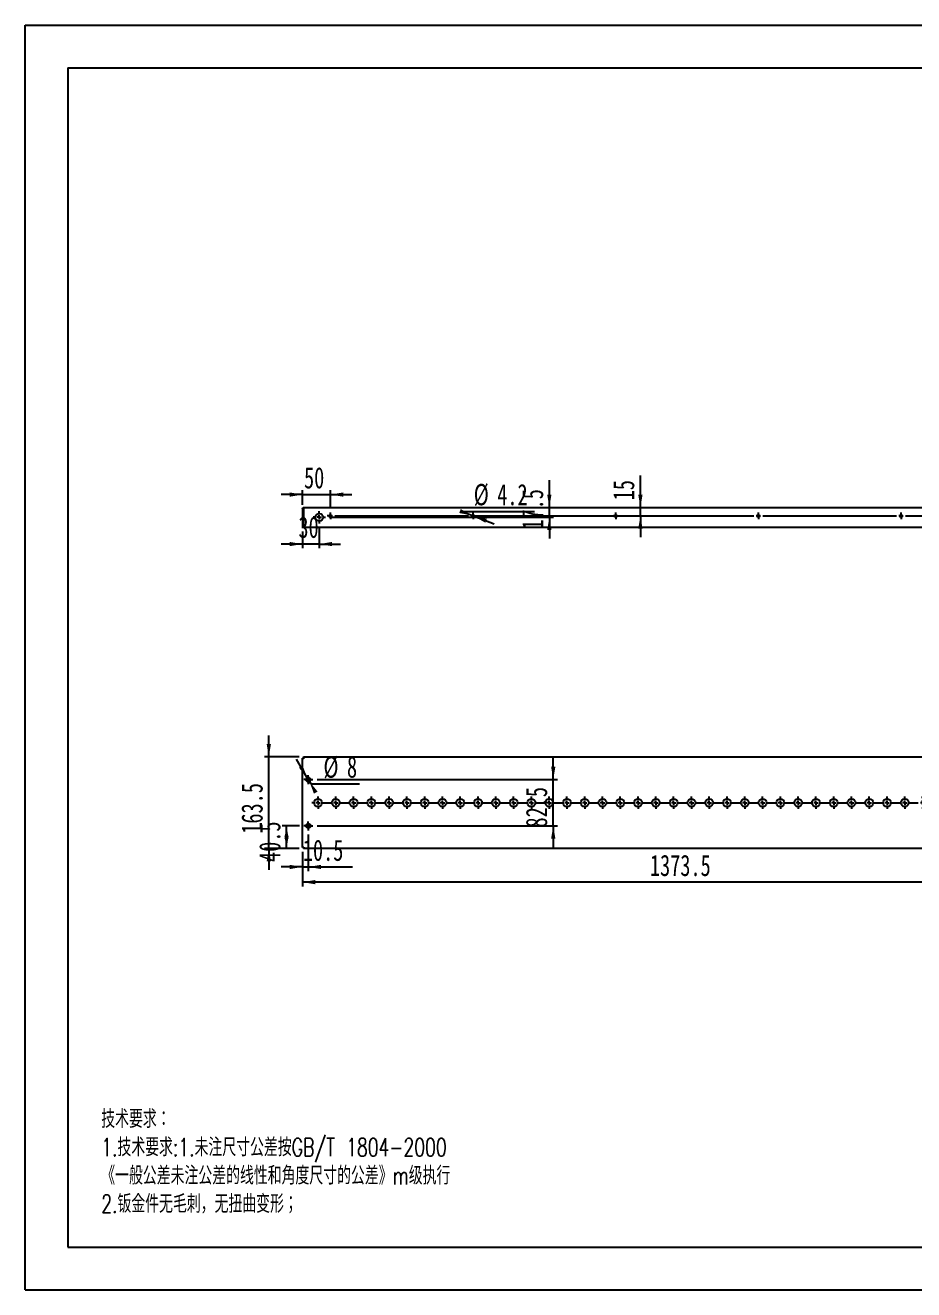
# Model space of a CAD drawing. Extents: x 0 to 3191, y 0 to 2257.
# Drawn here: x 0 to 1586, y 0 to 2257 of the extents above; entities that cross this region are included whole.
import ezdxf

# ---------------------------------------------------------------- set-up
doc = ezdxf.new("R2010")
doc.units = 0
doc.header["$LTSCALE"] = 7.598189
doc.layers.get('0').update_dxf_attribs({"linetype": 'CONTINUOUS'})
doc.layers.add('粗实线', color=7, linetype='CONTINUOUS')
doc.layers.add('细实线', color=7, linetype='CONTINUOUS')
doc.styles.add('SLDTEXTSTYLE0', font='TXT', dxfattribs={"width": 0.7, "bigfont": 'bigfont'})
doc.styles.add('SLDTEXTSTYLE6', font='TXT', dxfattribs={"width": 0.7})
doc.dimstyles.new('SLDDIMSTYLE0', dxfattribs={"dimtxt": 37.990945, "dimasz": 22.794567, "dimexe": 0, "dimexo": 0.0625, "dimgap": 9.497736, "dimtad": 2, "dimdec": 1, "dimrnd": 1e-09, "dimzin": 12, "dimtxsty": 'SLDTEXTSTYLE6', "dimsah": 1, "dimcen": 0.09, "dimazin": 3, "dimtfac": 1, "dimtdec": 1, "dimtofl": 0, "dimtmove": 0, "dimatfit": 3, "dimtolj": 1, "dimtzin": 12})
doc.dimstyles.new('SLDDIMSTYLE1', dxfattribs={"dimtxt": 37.990945, "dimasz": 22.794567, "dimexe": 0, "dimexo": 0.0625, "dimgap": 9.497736, "dimtad": 2, "dimdec": 1, "dimrnd": 1e-09, "dimzin": 12, "dimtxsty": 'SLDTEXTSTYLE6', "dimsah": 1, "dimcen": 0.09, "dimazin": 3, "dimtfac": 1, "dimtdec": 1, "dimtmove": 0, "dimatfit": 3, "dimtolj": 1, "dimtzin": 12})
doc.dimstyles.new('SLDDIMSTYLE2', dxfattribs={"dimtxt": 37.990945, "dimasz": 22.794567, "dimexe": 0, "dimexo": 0.0625, "dimgap": 9.497736, "dimtad": 0, "dimtih": 1, "dimtoh": 1, "dimdec": 1, "dimrnd": 1e-09, "dimzin": 12, "dimtxsty": 'SLDTEXTSTYLE6', "dimsah": 1, "dimcen": 0, "dimazin": 3, "dimtfac": 1, "dimtdec": 1, "dimtmove": 0, "dimatfit": 3, "dimtolj": 1, "dimtzin": 12})

# ---------------------------------------------------------------- blocks, each defined once
blk = doc.blocks.new('SW_NOTE_0')
at = {"layer": '细实线', "color": 0, "attachment_point": 1, "style": 'SLDTEXTSTYLE0'}
for s, insert, char_height in [('技术要求：', (0, 41.5), 32.17), ('1.技术要求:1.未注尺寸公差按GB/T 1804-2000', (0, -9), 32.166), ('《一般公差未注公差的线性和角度尺寸的公差》m级执行', (0, -59.5), 32.166), ('2.钣金件无毛刺，无扭曲变形；', (0, -110), 32.166)]:
    blk.add_mtext(s, dxfattribs=dict(at, insert=insert, char_height=char_height))
blk = doc.blocks.new('_D')
at = {"layer": '细实线'}
for p, q in [((494.8, 781.7), (494.8, 719.8)), ((1868.3, 781.7), (1868.3, 719.8)), ((1868.3, 727.4), (494.8, 727.4))]:
    blk.add_line(p, q, dxfattribs=at)
for points in [[(494.8, 727.4), (517.6, 723.6), (517.6, 731.2)], [(1868.3, 727.4), (1845.5, 731.2), (1845.5, 723.6)]]:
    blk.add_solid(points, dxfattribs=at)
at = {"layer": '细实线', "insert": (1115.3, 776.3), "char_height": 37.99, "attachment_point": 1, "style": 'SLDTEXTSTYLE6'}
blk.add_mtext('1373.5', dxfattribs=at)
blk = doc.blocks.new('_D_1')
at = {"layer": '细实线'}
for p, q in [((434.8, 950.9), (434.8, 988.9)), ((489.2, 950.9), (427.2, 950.9)), ((434.8, 787.4), (434.8, 950.9)), ((489.2, 787.4), (427.2, 787.4)), ((434.8, 787.4), (434.8, 749.4))]:
    blk.add_line(p, q, dxfattribs=at)
for points in [[(434.8, 950.9), (438.6, 973.7), (431, 973.7)], [(434.8, 787.4), (431, 764.6), (438.6, 764.6)]]:
    blk.add_solid(points, dxfattribs=at)
at = {"layer": '细实线', "insert": (385.8, 813.8), "char_height": 37.99, "attachment_point": 1, "rotation": 90, "style": 'SLDTEXTSTYLE6'}
blk.add_mtext('163.5', dxfattribs=at)
blk = doc.blocks.new('_D_5')
at = {"layer": '细实线'}
for p, q in [((942.7, 910.4), (942.7, 948.4)), ((520.9, 910.4), (950.3, 910.4)), ((942.7, 827.9), (942.7, 910.4)), ((520.9, 827.9), (950.3, 827.9)), ((942.7, 827.9), (942.7, 789.9))]:
    blk.add_line(p, q, dxfattribs=at)
for points in [[(942.7, 910.4), (946.5, 933.2), (938.9, 933.2)], [(942.7, 827.9), (938.9, 805.1), (946.5, 805.1)]]:
    blk.add_solid(points, dxfattribs=at)
at = {"layer": '细实线', "insert": (893.7, 824.9), "char_height": 37.99, "attachment_point": 1, "rotation": 90, "style": 'SLDTEXTSTYLE6'}
blk.add_mtext('82.5', dxfattribs=at)
blk = doc.blocks.new('_D_6')
at = {"layer": '细实线'}
for p, q in [((489.7, 827.9), (458.9, 827.9)), ((466.5, 787.4), (466.5, 827.9)), ((489.2, 787.4), (458.9, 787.4))]:
    blk.add_line(p, q, dxfattribs=at)
for points in [[(466.5, 827.9), (462.7, 805.1), (470.3, 805.1)], [(466.5, 787.4), (470.3, 810.2), (462.7, 810.2)]]:
    blk.add_solid(points, dxfattribs=at)
at = {"layer": '细实线', "insert": (417.5, 763.4), "char_height": 37.99, "attachment_point": 1, "rotation": 90, "style": 'SLDTEXTSTYLE6'}
blk.add_mtext('40.5', dxfattribs=at)
blk = doc.blocks.new('_D_7')
at = {"layer": '细实线'}
for p, q in [((505.3, 812.3), (505.3, 746.9)), ((494.8, 781.7), (494.8, 746.9)), ((494.8, 754.5), (456.8, 754.5)), ((494.8, 754.5), (505.3, 754.5)), ((505.3, 754.5), (584, 754.5))]:
    blk.add_line(p, q, dxfattribs=at)
for points in [[(494.8, 754.5), (472, 758.3), (472, 750.7)], [(505.3, 754.5), (528.1, 750.7), (528.1, 758.3)]]:
    blk.add_solid(points, dxfattribs=at)
at = {"layer": '细实线', "insert": (495.6, 803.4), "char_height": 37.99, "attachment_point": 1, "style": 'SLDTEXTSTYLE6'}
blk.add_mtext('10.5', dxfattribs=at)
blk = doc.blocks.new('_D_8')
at = {"layer": '细实线'}
for p, q in [((503.3, 913.8), (484.3, 946.7)), ((503.3, 913.8), (507.3, 906.9)), ((507.3, 906.9), (509.6, 902.9)), ((509.6, 902.9), (596.5, 902.9))]:
    blk.add_line(p, q, dxfattribs=at)
for points in [[(503.3, 913.8), (495.2, 935.5), (488.6, 931.7)], [(507.3, 906.9), (515.4, 885.3), (522, 889.1)]]:
    blk.add_solid(points, dxfattribs=at)
at = {"layer": '细实线', "attachment_point": 1, "style": 'SLDTEXTSTYLE6'}
for s, insert, char_height in [('%%c', (532.4, 951.9), 37.99), ('8', (574.4, 951.9), 38)]:
    blk.add_mtext(s, dxfattribs=dict(at, insert=insert, char_height=char_height))
blk = doc.blocks.new('SW_CENTERMARKSYMBOL_0')
at = {"layer": '细实线', "color": 0}
for p, q in [((-1278, 0), (-1281, 0)), ((-1270, 0), (-1274, 0)), ((-1270, 8), (-1270, 11)), ((-1270, 0), (-1270, 4)), ((-1270, 0), (-1270, -4)), ((-1270, 0), (-1266, 0)), ((-1262, 0), (-1246.25, 0)), ((-1238.25, 0), (-1242.25, 0)), ((-1238.25, 8), (-1238.25, 11)), ((-1238.25, 0), (-1238.25, 4)), ((-1238.25, 0), (-1238.25, -4)), ((-1238.25, 0), (-1234.25, 0)), ((-1230.25, 0), (-1214.5, 0)), ((-1206.5, 0), (-1210.5, 0)), ((-1206.5, 8), (-1206.5, 11)), ((-1206.5, 0), (-1206.5, 4)), ((-1206.5, 0), (-1206.5, -4)), ((-1206.5, 0), (-1202.5, 0)), ((-1198.5, 0), (-1182.75, 0)), ((-1174.75, 0), (-1178.75, 0)), ((-1174.75, 8), (-1174.75, 11)), ((-1174.75, 0), (-1174.75, 4)), ((-1174.75, 0), (-1174.75, -4)), ((-1174.75, 0), (-1170.75, 0)), ((-1166.75, 0), (-1151, 0)), ((-1143, 0), (-1147, 0)), ((-1143, 8), (-1143, 11)), ((-1143, 0), (-1143, 4)), ((-1143, 0), (-1143, -4)), ((-1143, 0), (-1139, 0)), ((-1135, 0), (-1119.25, 0)), ((-1111.25, 0), (-1115.25, 0)), ((-1111.25, 8), (-1111.25, 11)), ((-1111.25, 0), (-1111.25, 4)), ((-1111.25, 0), (-1111.25, -4)), ((-1111.25, 0), (-1107.25, 0)), ((-1103.25, 0), (-1087.5, 0)), ((-1079.5, 0), (-1083.5, 0)), ((-1079.5, 8), (-1079.5, 11)), ((-1079.5, 0), (-1079.5, 4)), ((-1079.5, 0), (-1079.5, -4)), ((-1079.5, 0), (-1075.5, 0)), ((-1071.5, 0), (-1055.75, 0)), ((-1047.75, 0), (-1051.75, 0)), ((-1047.75, 8), (-1047.75, 11)), ((-1047.75, 0), (-1047.75, 4)), ((-1047.75, 0), (-1047.75, -4)), ((-1047.75, 0), (-1043.75, 0)), ((-1039.75, 0), (-1024, 0)), ((-1016, 0), (-1020, 0)), ((-1016, 8), (-1016, 11)), ((-1016, 0), (-1016, 4)), ((-1016, 0), (-1016, -4)), ((-1016, 0), (-1012, 0)), ((-1008, 0), (-992.25, 0)), ((-984.25, 0), (-988.25, 0)), ((-984.25, 8), (-984.25, 11)), ((-984.25, 0), (-984.25, 4)), ((-984.25, 0), (-984.25, -4)), ((-984.25, 0), (-980.25, 0)), ((-976.25, 0), (-960.5, 0)), ((-952.5, 0), (-956.5, 0)), ((-952.5, 8), (-952.5, 11)), ((-952.5, 0), (-952.5, 4)), ((-952.5, 0), (-952.5, -4)), ((-952.5, 0), (-948.5, 0)), ((-944.5, 0), (-928.75, 0)), ((-920.75, 0), (-924.75, 0)), ((-920.75, 8), (-920.75, 11)), ((-920.75, 0), (-920.75, 4)), ((-920.75, 0), (-920.75, -4)), ((-920.75, 0), (-916.75, 0)), ((-912.75, 0), (-897, 0)), ((-889, 0), (-893, 0)), ((-889, 8), (-889, 11)), ((-889, 0), (-889, 4)), ((-889, 0), (-889, -4)), ((-889, 0), (-885, 0)), ((-881, 0), (-865.25, 0)), ((-857.25, 0), (-861.25, 0)), ((-857.25, 8), (-857.25, 11)), ((-857.25, 0), (-857.25, 4)), ((-857.25, 0), (-857.25, -4)), ((-857.25, 0), (-853.25, 0)), ((-849.25, 0), (-833.5, 0)), ((-825.5, 0), (-829.5, 0)), ((-825.5, 8), (-825.5, 11)), ((-825.5, 0), (-825.5, 4)), ((-825.5, 0), (-825.5, -4)), ((-825.5, 0), (-821.5, 0)), ((-817.5, 0), (-801.75, 0)), ((-793.75, 0), (-797.75, 0)), ((-793.75, 8), (-793.75, 11)), ((-793.75, 0), (-793.75, 4)), ((-793.75, 0), (-793.75, -4)), ((-793.75, 0), (-789.75, 0)), ((-785.75, 0), (-770, 0)), ((-762, 0), (-766, 0)), ((-762, 8), (-762, 11)), ((-762, 0), (-762, 4)), ((-762, 0), (-762, -4)), ((-762, 0), (-758, 0)), ((-754, 0), (-738.25, 0)), ((-730.25, 0), (-734.25, 0)), ((-730.25, 8), (-730.25, 11)), ((-730.25, 0), (-730.25, 4)), ((-730.25, 0), (-730.25, -4)), ((-730.25, 0), (-726.25, 0)), ((-722.25, 0), (-706.5, 0)), ((-698.5, 0), (-702.5, 0)), ((-698.5, 8), (-698.5, 11)), ((-698.5, 0), (-698.5, 4)), ((-698.5, 0), (-698.5, -4)), ((-698.5, 0), (-694.5, 0)), ((-690.5, 0), (-674.75, 0)), ((-666.75, 0), (-670.75, 0)), ((-666.75, 8), (-666.75, 11)), ((-666.75, 0), (-666.75, 4)), ((-666.75, 0), (-666.75, -4)), ((-666.75, 0), (-662.75, 0)), ((-658.75, 0), (-643, 0)), ((-635, 0), (-639, 0)), ((-635, 8), (-635, 11)), ((-635, 0), (-635, 4)), ((-635, 0), (-635, -4)), ((-635, 0), (-631, 0)), ((-627, 0), (-611.25, 0)), ((-603.25, 0), (-607.25, 0)), ((-603.25, 8), (-603.25, 11)), ((-603.25, 0), (-603.25, 4)), ((-603.25, 0), (-603.25, -4)), ((-603.25, 0), (-599.25, 0)), ((-595.25, 0), (-579.5, 0)), ((-571.5, 0), (-575.5, 0)), ((-571.5, 8), (-571.5, 11)), ((-571.5, 0), (-571.5, 4)), ((-571.5, 0), (-571.5, -4)), ((-571.5, 0), (-567.5, 0)), ((-563.5, 0), (-547.75, 0)), ((-539.75, 0), (-543.75, 0)), ((-539.75, 8), (-539.75, 11)), ((-539.75, 0), (-539.75, 4)), ((-539.75, 0), (-539.75, -4)), ((-539.75, 0), (-535.75, 0)), ((-531.75, 0), (-516, 0)), ((-508, 0), (-512, 0)), ((-508, 8), (-508, 11)), ((-508, 0), (-508, 4)), ((-508, 0), (-508, -4)), ((-508, 0), (-504, 0)), ((-500, 0), (-484.25, 0)), ((-476.25, 0), (-480.25, 0)), ((-476.25, 8), (-476.25, 11)), ((-476.25, 0), (-476.25, 4)), ((-476.25, 0), (-476.25, -4)), ((-476.25, 0), (-472.25, 0)), ((-468.25, 0), (-452.5, 0)), ((-444.5, 0), (-448.5, 0)), ((-444.5, 8), (-444.5, 11)), ((-444.5, 0), (-444.5, 4)), ((-444.5, 0), (-444.5, -4)), ((-444.5, 0), (-440.5, 0)), ((-436.5, 0), (-420.75, 0)), ((-412.75, 0), (-416.75, 0)), ((-412.75, 8), (-412.75, 11)), ((-412.75, 0), (-412.75, 4)), ((-412.75, 0), (-412.75, -4)), ((-412.75, 0), (-408.75, 0)), ((-404.75, 0), (-389, 0)), ((-381, 0), (-385, 0)), ((-381, 8), (-381, 11)), ((-381, 0), (-381, 4)), ((-381, 0), (-381, -4)), ((-381, 0), (-377, 0)), ((-373, 0), (-357.25, 0)), ((-349.25, 0), (-353.25, 0)), ((-349.25, 8), (-349.25, 11)), ((-349.25, 0), (-349.25, 4)), ((-349.25, 0), (-349.25, -4)), ((-349.25, 0), (-345.25, 0)), ((-341.25, 0), (-325.5, 0)), ((-317.5, 0), (-321.5, 0)), ((-317.5, 8), (-317.5, 11)), ((-317.5, 0), (-317.5, 4)), ((-317.5, 0), (-317.5, -4)), ((-317.5, 0), (-313.5, 0)), ((-309.5, 0), (-293.75, 0)), ((-285.75, 0), (-289.75, 0)), ((-285.75, 8), (-285.75, 11)), ((-285.75, 0), (-285.75, 4)), ((-285.75, 0), (-285.75, -4)), ((-285.75, 0), (-281.75, 0)), ((-277.75, 0), (-262, 0)), ((-254, 0), (-258, 0)), ((-254, 8), (-254, 11)), ((-254, 0), (-254, 4)), ((-254, 0), (-254, -4)), ((-254, 0), (-250, 0)), ((-246, 0), (-230.25, 0)), ((-222.25, 0), (-226.25, 0)), ((-222.25, 8), (-222.25, 11)), ((-222.25, 0), (-222.25, 4)), ((-222.25, 0), (-222.25, -4)), ((-222.25, 0), (-218.25, 0)), ((-214.25, 0), (-198.5, 0)), ((-190.5, 0), (-194.5, 0)), ((-190.5, 8), (-190.5, 11)), ((-190.5, 0), (-190.5, 4)), ((-190.5, 0), (-190.5, -4)), ((-190.5, 0), (-186.5, 0)), ((-182.5, 0), (-166.75, 0)), ((-158.75, 0), (-162.75, 0)), ((-158.75, 8), (-158.75, 11)), ((-158.75, 0), (-158.75, 4)), ((-158.75, 0), (-158.75, -4)), ((-158.75, 0), (-154.75, 0)), ((-150.75, 0), (-135, 0)), ((-127, 0), (-131, 0)), ((-127, 8), (-127, 11)), ((-127, 0), (-127, 4)), ((-127, 0), (-127, -4)), ((-127, 0), (-123, 0)), ((-119, 0), (-103.25, 0)), ((-95.25, 0), (-99.25, 0)), ((-95.25, 8), (-95.25, 11)), ((-95.25, 0), (-95.25, 4)), ((-95.25, 0), (-95.25, -4)), ((-95.25, 0), (-91.25, 0)), ((-87.25, 0), (-71.5, 0)), ((-63.5, 0), (-67.5, 0)), ((-63.5, 8), (-63.5, 11)), ((-63.5, 0), (-63.5, 4)), ((-63.5, 0), (-63.5, -4)), ((-63.5, 0), (-59.5, 0)), ((-55.5, 0), (-39.75, 0)), ((-31.75, 0), (-35.75, 0)), ((-31.75, 8), (-31.75, 11)), ((-31.75, 0), (-31.75, 4)), ((-31.75, 0), (-31.75, -4)), ((-31.75, 0), (-27.75, 0)), ((-23.75, 0), (-8, 0)), ((0, 0), (-4, 0)), ((0, 8), (0, 11)), ((0, 0), (0, 4)), ((0, 0), (0, -4)), ((0, 0), (4, 0)), ((8, 0), (23.75, 0)), ((31.75, 0), (27.75, 0)), ((31.75, 8), (31.75, 11)), ((31.75, 0), (31.75, 4)), ((31.75, 0), (31.75, -4)), ((31.75, 0), (35.75, 0)), ((39.75, 0), (42.75, 0)), ((-1270, -8), (-1270, -11)), ((-1238.25, -8), (-1238.25, -11)), ((-1206.5, -8), (-1206.5, -11)), ((-1174.75, -8), (-1174.75, -11)), ((-1143, -8), (-1143, -11)), ((-1111.25, -8), (-1111.25, -11)), ((-1079.5, -8), (-1079.5, -11)), ((-1047.75, -8), (-1047.75, -11)), ((-1016, -8), (-1016, -11)), ((-984.25, -8), (-984.25, -11)), ((-952.5, -8), (-952.5, -11)), ((-920.75, -8), (-920.75, -11)), ((-889, -8), (-889, -11)), ((-857.25, -8), (-857.25, -11)), ((-825.5, -8), (-825.5, -11)), ((-793.75, -8), (-793.75, -11)), ((-762, -8), (-762, -11)), ((-730.25, -8), (-730.25, -11)), ((-698.5, -8), (-698.5, -11)), ((-666.75, -8), (-666.75, -11)), ((-635, -8), (-635, -11)), ((-603.25, -8), (-603.25, -11)), ((-571.5, -8), (-571.5, -11)), ((-539.75, -8), (-539.75, -11)), ((-508, -8), (-508, -11)), ((-476.25, -8), (-476.25, -11)), ((-444.5, -8), (-444.5, -11)), ((-412.75, -8), (-412.75, -11)), ((-381, -8), (-381, -11)), ((-349.25, -8), (-349.25, -11)), ((-317.5, -8), (-317.5, -11)), ((-285.75, -8), (-285.75, -11)), ((-254, -8), (-254, -11)), ((-222.25, -8), (-222.25, -11)), ((-190.5, -8), (-190.5, -11)), ((-158.75, -8), (-158.75, -11)), ((-127, -8), (-127, -11)), ((-95.25, -8), (-95.25, -11)), ((-63.5, -8), (-63.5, -11)), ((-31.75, -8), (-31.75, -11)), ((0, -8), (0, -11)), ((31.75, -8), (31.75, -11))]:
    blk.add_line(p, q, dxfattribs=at)
blk = doc.blocks.new('SW_CENTERMARKSYMBOL_1')
at = {"layer": '细实线', "color": 0}
for p, q in [((-4, 0), (-8, 0)), ((0, 0), (-4, 0)), ((0, 4), (0, 8)), ((0, 0), (0, 4)), ((0, 0), (0, -4)), ((0, 0), (4, 0)), ((4, 0), (8, 0)), ((0, -4), (0, -8))]:
    blk.add_line(p, q, dxfattribs=at)
blk = doc.blocks.new('SW_CENTERMARKSYMBOL_4')
at = {"layer": '细实线', "color": 0}
for p, q in [((-4, 0), (-8, 0)), ((0, 0), (-4, 0)), ((0, 4), (0, 8)), ((0, 0), (0, 4)), ((0, 0), (0, -4)), ((0, 0), (4, 0)), ((4, 0), (8, 0)), ((0, -4), (0, -8))]:
    blk.add_line(p, q, dxfattribs=at)
blk = doc.blocks.new('_D_13')
at = {"layer": '细实线'}
for p, q in [((494.8, 1401), (494.8, 1426.7)), ((544.8, 1394.8), (544.8, 1426.7)), ((494.8, 1419.1), (456.8, 1419.1)), ((494.8, 1419.1), (544.8, 1419.1)), ((544.8, 1419.1), (582.8, 1419.1))]:
    blk.add_line(p, q, dxfattribs=at)
for points in [[(494.8, 1419.1), (472, 1422.9), (472, 1415.3)], [(544.8, 1419.1), (567.6, 1415.3), (567.6, 1422.9)]]:
    blk.add_solid(points, dxfattribs=at)
at = {"layer": '细实线', "insert": (497.7, 1468.1), "char_height": 37.99, "attachment_point": 1, "style": 'SLDTEXTSTYLE6'}
blk.add_mtext('50', dxfattribs=at)
blk = doc.blocks.new('_D_14')
at = {"layer": '细实线'}
for p, q in [((524.8, 1360), (524.8, 1323.2)), ((494.8, 1353.5), (494.8, 1323.2)), ((494.8, 1330.8), (456.8, 1330.8)), ((524.8, 1330.8), (494.8, 1330.8)), ((524.8, 1330.8), (562.8, 1330.8))]:
    blk.add_line(p, q, dxfattribs=at)
for points in [[(494.8, 1330.8), (472, 1334.6), (472, 1327)], [(524.8, 1330.8), (547.6, 1327), (547.6, 1334.6)]]:
    blk.add_solid(points, dxfattribs=at)
at = {"layer": '细实线', "insert": (487.7, 1379.8), "char_height": 37.99, "attachment_point": 1, "style": 'SLDTEXTSTYLE6'}
blk.add_mtext('30', dxfattribs=at)
blk = doc.blocks.new('_D_15')
at = {"layer": '细实线'}
for p, q in [((1098.3, 1396.1), (1098.3, 1453.1)), ((801, 1381.1), (1105.9, 1381.1)), ((1098.3, 1381.1), (1098.3, 1396.1)), ((1098.3, 1381.1), (1098.3, 1343.1))]:
    blk.add_line(p, q, dxfattribs=at)
for points in [[(1098.3, 1396.1), (1102.1, 1418.9), (1094.5, 1418.9)], [(1098.3, 1381.1), (1094.5, 1358.3), (1102.1, 1358.3)]]:
    blk.add_solid(points, dxfattribs=at)
at = {"layer": '细实线', "insert": (1049.3, 1408.9), "char_height": 37.99, "attachment_point": 1, "rotation": 90, "style": 'SLDTEXTSTYLE6'}
blk.add_mtext('15', dxfattribs=at)
blk = doc.blocks.new('_D_16')
at = {"layer": '细实线'}
for p, q in [((935.7, 1396.1), (935.7, 1444.9)), ((543.4, 1378.6), (943.3, 1378.6)), ((935.7, 1378.6), (935.7, 1396.1)), ((935.7, 1378.6), (935.7, 1340.6))]:
    blk.add_line(p, q, dxfattribs=at)
for points in [[(935.7, 1396.1), (939.5, 1418.9), (931.9, 1418.9)], [(935.7, 1378.6), (931.9, 1355.8), (939.5, 1355.8)]]:
    blk.add_solid(points, dxfattribs=at)
at = {"layer": '细实线', "insert": (886.7, 1356.5), "char_height": 37.99, "attachment_point": 1, "rotation": 90, "style": 'SLDTEXTSTYLE6'}
blk.add_mtext('17.5', dxfattribs=at)
blk = doc.blocks.new('_D_18')
at = {"layer": '细实线'}
for p, q in [((797.6, 1381.8), (777.9, 1389.1)), ((777.9, 1389.1), (909.1, 1389.1)), ((801.5, 1380.3), (797.6, 1381.8)), ((801.5, 1380.3), (837.1, 1367))]:
    blk.add_line(p, q, dxfattribs=at)
for points in [[(797.6, 1381.8), (777.5, 1393.3), (774.9, 1386.2)], [(801.5, 1380.3), (821.5, 1368.8), (824.2, 1375.9)]]:
    blk.add_solid(points, dxfattribs=at)
at = {"layer": '细实线', "char_height": 37.99, "attachment_point": 1, "style": 'SLDTEXTSTYLE6'}
for s, insert in [('%%c', (800.7, 1438.1)), ('4.2', (842.7, 1438.1))]:
    blk.add_mtext(s, dxfattribs=dict(at, insert=insert))
blk = doc.blocks.new('SW_CENTERMARKSYMBOL_7')
at = {"layer": '细实线', "color": 0}
for p, q in [((-8, 0), (-11, 0)), ((0, 0), (-4, 0)), ((0, 8), (0, 11)), ((0, 0), (0, 4)), ((0, 0), (0, -4)), ((0, 0), (4, 0)), ((8, 0), (11, 0)), ((0, -8), (0, -11))]:
    blk.add_line(p, q, dxfattribs=at)
blk = doc.blocks.new('SW_CENTERMARKSYMBOL_9')
at = {"layer": '细实线', "color": 0}
for p, q in [((-258.7, 0), (-260.8, 0)), ((-254.7, 0), (-258.7, 0)), ((-254.7, 4), (-254.7, 6.1)), ((-254.7, 0), (-254.7, 4)), ((-254.7, 0), (-254.7, -4)), ((-254.7, 0), (-250.7, 0)), ((-246.7, 0), (-8, 0)), ((0, 0), (-4, 0)), ((0, 4), (0, 6.1)), ((0, 0), (0, 4)), ((0, 0), (0, -4)), ((0, 0), (4, 0)), ((8, 0), (246.7, 0)), ((254.7, 0), (250.7, 0)), ((254.7, 4), (254.7, 6.1)), ((254.7, 0), (254.7, 4)), ((254.7, 0), (254.7, -4)), ((254.7, 0), (258.7, 0)), ((262.7, 0), (501.4, 0)), ((509.4, 0), (505.4, 0)), ((509.4, 4), (509.4, 6.1)), ((509.4, 0), (509.4, 4)), ((509.4, 0), (509.4, -4)), ((509.4, 0), (513.4, 0)), ((517.4, 0), (756.1, 0)), ((764.1, 0), (760.1, 0)), ((764.1, 4), (764.1, 6.1)), ((764.1, 0), (764.1, 4)), ((764.1, 0), (764.1, -4)), ((764.1, 0), (768.1, 0)), ((772.1, 0), (1010.8, 0)), ((1018.8, 0), (1014.8, 0)), ((1018.8, 4), (1018.8, 6.1)), ((1018.8, 0), (1018.8, 4)), ((1018.8, 0), (1018.8, -4)), ((1018.8, 0), (1022.8, 0)), ((1022.8, 0), (1024.9, 0)), ((-254.7, -4), (-254.7, -6.1)), ((0, -4), (0, -6.1)), ((254.7, -4), (254.7, -6.1)), ((509.4, -4), (509.4, -6.1)), ((764.1, -4), (764.1, -6.1)), ((1018.8, -4), (1018.8, -6.1))]:
    blk.add_line(p, q, dxfattribs=at)

msp = doc.modelspace()

# ---------------------------------------------------------------- linework, layer by layer
at = {"color": 7, "linetype": 'CONTINUOUS'}
for p, q in [((496.73, 1393.41), (494.83, 1393.41)), ((494.83, 1393.41), (494.83, 1361.07)), ((496.73, 1393.41), (496.73, 1361.07)), ((496.8, 1361.07), (496.8, 1393.41)), ((497.49, 1396.07), (1865.67, 1396.07)), ((496.73, 1361.07), (494.83, 1361.07)), ((496.8, 1361.07), (1866.36, 1361.07)), ((496.73, 948.89), (494.83, 948.89)), ((494.83, 789.33), (494.83, 948.89)), ((496.8, 948.96), (496.8, 950.86)), ((496.8, 950.86), (1866.36, 950.86)), ((496.73, 789.33), (494.83, 789.33)), ((496.8, 789.26), (496.8, 787.36)), ((1866.36, 787.36), (496.8, 787.36))]:
    msp.add_line(p, q, dxfattribs=at)
for centre, radius in [((524.83, 1378.57), 7), ((544.83, 1381.07), 2.1), ((799.53, 1381.07), 2.1), ((1054.23, 1381.07), 2.1), ((1308.93, 1381.07), 2.1), ((1563.63, 1381.07), 2.1), ((505.33, 910.36), 4), ((522.68, 869.11), 7), ((554.43, 869.11), 7), ((586.18, 869.11), 7), ((617.93, 869.11), 7), ((649.68, 869.11), 7), ((681.43, 869.11), 7), ((713.18, 869.11), 7), ((744.93, 869.11), 7), ((776.68, 869.11), 7), ((808.43, 869.11), 7), ((840.18, 869.11), 7), ((871.93, 869.11), 7), ((903.68, 869.11), 7), ((935.43, 869.11), 7), ((967.18, 869.11), 7), ((998.93, 869.11), 7), ((1030.68, 869.11), 7), ((1062.43, 869.11), 7), ((1094.18, 869.11), 7), ((1125.93, 869.11), 7), ((1157.68, 869.11), 7), ((1189.43, 869.11), 7), ((1221.18, 869.11), 7), ((1252.93, 869.11), 7), ((1284.68, 869.11), 7), ((1316.43, 869.11), 7), ((1348.18, 869.11), 7), ((1379.93, 869.11), 7), ((1411.68, 869.11), 7), ((1443.43, 869.11), 7), ((1475.18, 869.11), 7), ((1506.93, 869.11), 7), ((1538.68, 869.11), 7), ((1570.43, 869.11), 7), ((505.33, 827.86), 4)]:
    msp.add_circle(centre, radius, dxfattribs=at)
for points, knots in [([(494.83, 1393.41), (494.83, 1393.76), (494.9, 1394.11), (495.16, 1394.75), (495.36, 1395.04), (495.85, 1395.54), (496.15, 1395.73), (496.79, 1396), (497.14, 1396.07), (497.49, 1396.07)], [0, 0, 0, 0, 0.25, 0.25, 0.5, 0.5, 0.75, 0.75, 1, 1, 1, 1]), ([(496.73, 1393.41), (496.74, 1393.51), (496.75, 1393.66), (496.84, 1393.78), (496.87, 1393.82)], [0, 0, 0, 0, 0.6645413, 1, 1, 1, 1]), ([(497.49, 1396.07), (497.43, 1396.07), (497.37, 1396), (497.26, 1395.73), (497.2, 1395.54), (497.09, 1395.04), (497.03, 1394.75), (496.91, 1394.11), (496.86, 1393.76), (496.8, 1393.41)], [0, 0, 0, 0, 0.25, 0.25, 0.5, 0.5, 0.75, 0.75, 1, 1, 1, 1]), ([(497.49, 948.2), (497.14, 948.26), (496.79, 948.32), (496.15, 948.43), (495.85, 948.49), (495.36, 948.6), (495.16, 948.66), (494.9, 948.78), (494.83, 948.83), (494.83, 948.89)], [0, 0, 0, 0, 0.25, 0.25, 0.5, 0.5, 0.75, 0.75, 1, 1, 1, 1]), ([(497.49, 948.2), (497.39, 948.26), (497.29, 948.32), (497.1, 948.43), (497.02, 948.49), (496.88, 948.6), (496.82, 948.66), (496.75, 948.78), (496.73, 948.83), (496.73, 948.89)], [0, 0, 0, 0, 0.25, 0.25, 0.5, 0.5, 0.75, 0.75, 1, 1, 1, 1]), ([(496.8, 950.86), (496.86, 950.86), (496.91, 950.79), (497.03, 950.53), (497.09, 950.33), (497.2, 949.84), (497.26, 949.54), (497.37, 948.9), (497.43, 948.55), (497.49, 948.2)], [0, 0, 0, 0, 0.25, 0.25, 0.5, 0.5, 0.75, 0.75, 1, 1, 1, 1]), ([(496.8, 948.96), (496.86, 948.96), (496.91, 948.94), (497.03, 948.87), (497.09, 948.81), (497.2, 948.67), (497.26, 948.58), (497.37, 948.4), (497.43, 948.3), (497.49, 948.2)], [0, 0, 0, 0, 0.25, 0.25, 0.5, 0.5, 0.75, 0.75, 1, 1, 1, 1]), ([(494.83, 789.33), (494.83, 789.39), (494.9, 789.45), (495.16, 789.56), (495.36, 789.62), (495.85, 789.73), (496.15, 789.79), (496.79, 789.91), (497.14, 789.96), (497.49, 790.02)], [0, 0, 0, 0, 0.25, 0.25, 0.5, 0.5, 0.75, 0.75, 1, 1, 1, 1]), ([(496.73, 789.33), (496.73, 789.39), (496.75, 789.45), (496.82, 789.56), (496.88, 789.62), (497.02, 789.73), (497.1, 789.79), (497.29, 789.91), (497.39, 789.96), (497.49, 790.02)], [0, 0, 0, 0, 0.25, 0.25, 0.5, 0.5, 0.75, 0.75, 1, 1, 1, 1]), ([(497.49, 790.02), (497.43, 789.67), (497.37, 789.33), (497.26, 788.68), (497.2, 788.39), (497.09, 787.89), (497.03, 787.7), (496.91, 787.43), (496.86, 787.36), (496.8, 787.36)], [0, 0, 0, 0, 0.25, 0.25, 0.5, 0.5, 0.75, 0.75, 1, 1, 1, 1]), ([(497.49, 790.02), (497.43, 789.92), (497.37, 789.82), (497.26, 789.64), (497.2, 789.55), (497.09, 789.41), (497.03, 789.36), (496.91, 789.28), (496.86, 789.26), (496.8, 789.26)], [0, 0, 0, 0, 0.25, 0.25, 0.5, 0.5, 0.75, 0.75, 1, 1, 1, 1])]:
    msp.add_open_spline(points, degree=3, knots=knots, dxfattribs=at)
at = {"layer": '粗实线'}
for p, q in [((75.98, 2180.68), (3115.26, 2180.68)), ((75.98, 2180.68), (75.98, 75.98)), ((75.98, 75.98), (3115.26, 75.98))]:
    msp.add_line(p, q, dxfattribs=at)
at = {"layer": '细实线'}
for p, q in [((0, 0), (0, 2256.66)), ((0, 2256.66), (3191.24, 2256.66)), ((0, 0), (3191.24, 0))]:
    msp.add_line(p, q, dxfattribs=at)

# ---------------------------------------------------------------- block references
for name, p in [('SW_CENTERMARKSYMBOL_7', (524.83, 1378.57)), ('SW_CENTERMARKSYMBOL_9', (799.53, 1381.07)), ('SW_CENTERMARKSYMBOL_4', (505.33, 910.36)), ('SW_CENTERMARKSYMBOL_0', (1792.68, 869.11)), ('SW_CENTERMARKSYMBOL_1', (505.33, 827.86)), ('SW_NOTE_0', (135.66, 279.39))]:
    msp.add_blockref(name, p, dxfattribs=at)

# ---------------------------------------------------------------- dimensions: what is measured, and where the dimension line sits
for base, p1, p2, dimstyle, picture, middle in [((544.83, 1419.12), (494.83, 1393.41), (544.83, 1387.17), 'SLDDIMSTYLE1', '_D_13', (519.83, 1419.12)), ((494.83, 1330.83), (524.83, 1367.57), (494.83, 1361.07), 'SLDDIMSTYLE1', '_D_14', (509.83, 1330.83)), ((505.33, 754.46), (494.83, 789.33), (505.33, 819.86), 'SLDDIMSTYLE1', '_D_7', (539.82, 754.46)), ((494.83, 727.36), (1868.33, 789.33), (494.83, 789.33), 'SLDDIMSTYLE0', '_D', (1181.58, 727.36))]:
    dim = msp.add_linear_dim(base=base, p1=p1, p2=p2, dimstyle=dimstyle, dxfattribs=at)
    dim.commit()
    dim.dimension.update_dxf_attribs({"geometry": picture, "text_midpoint": middle, "dimtype": 160})
for base, p1, p2, dimstyle, picture, middle in [((1098.31, 1396.07), (793.43, 1381.07), (497.49, 1396.07), 'SLDDIMSTYLE1', '_D_15', (1098.31, 1431.01)), ((935.71, 1396.07), (535.83, 1378.57), (497.49, 1396.07), 'SLDDIMSTYLE1', '_D_16', (935.71, 1400.69)), ((434.82, 950.86), (496.8, 787.36), (496.8, 950.86), 'SLDDIMSTYLE1', '_D_1', (434.82, 869.11)), ((942.71, 910.36), (513.33, 827.86), (513.33, 910.36), 'SLDDIMSTYLE1', '_D_5', (942.71, 869.11)), ((466.46, 827.86), (496.8, 787.36), (497.33, 827.86), 'SLDDIMSTYLE0', '_D_6', (466.46, 807.61))]:
    dim = msp.add_linear_dim(base=base, p1=p1, p2=p2, angle=90, dimstyle=dimstyle, dxfattribs=at)
    dim.commit()
    dim.dimension.update_dxf_attribs({"geometry": picture, "text_midpoint": middle, "dimtype": 160})
for p1, p2, picture, middle in [((797.56, 1381.81), (801.49, 1380.33), '_D_18', (854.9, 1415.05)), ((507.33, 906.9), (503.33, 913.83), '_D_8', (564.48, 928.82))]:
    dim = msp.add_diameter_dim_2p(p1=p1, p2=p2, dimstyle='SLDDIMSTYLE2', dxfattribs=at)
    dim.commit()
    dim.dimension.update_dxf_attribs({"geometry": picture, "text_midpoint": middle, "dimtype": 163})

doc.saveas('drawing.dxf')
